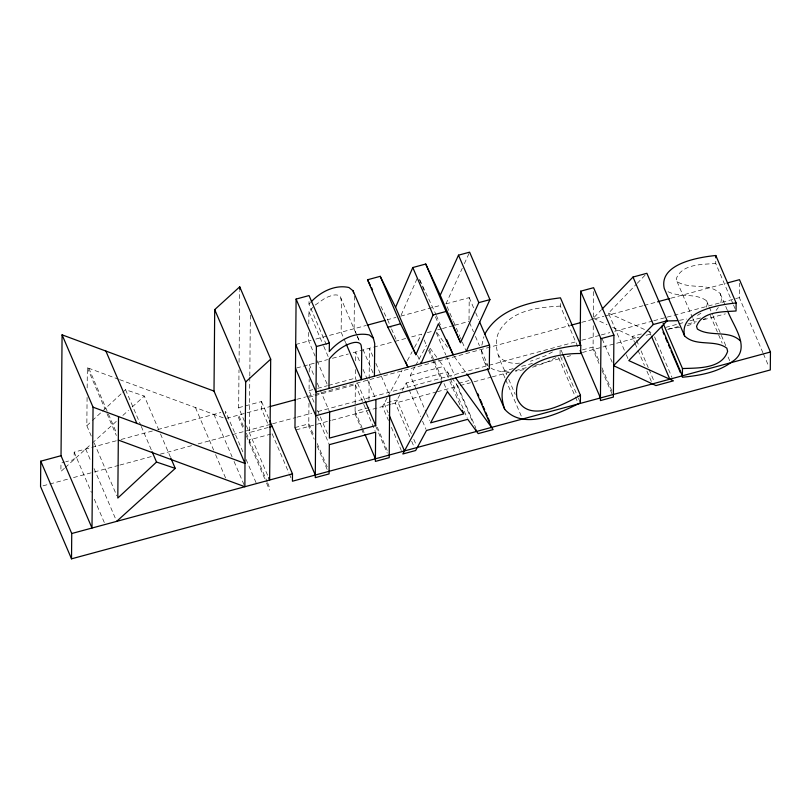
<?xml version="1.0" encoding="UTF-8"?>
<svg xmlns="http://www.w3.org/2000/svg" width="811" height="811" viewBox="0 0 811 811"><rect width="100%" height="100%" fill="white"/><g stroke="black" fill="none" stroke-linecap="round" stroke-linejoin="round"><path stroke-width="0.61" stroke-dasharray="4.05 3.04" d="M116.226 440.789L74.176 452.153L74.115 459.523L65.752 461.783M91.258 436.054L86.838 425.724L87.091 396.731M87.162 387.901L87.345 367.728L118.436 379.193M225.448 413.711L225.468 411.258L243.168 452.589M244.476 421.264L238.667 407.69L238.992 369.928M239.063 362.365L239.691 290.602M249.23 442.563L249.251 439.937L270.915 434.088M249.798 377.176L249.322 432.577L268.563 427.377M249.808 375.919L250.366 312.965M238.667 407.69L261.527 401.516L261.456 408.876L268.725 425.846M308.727 332.429L308.656 341.005L315.094 356.059M308.809 323.853L308.91 311.596L313.533 306.639M326.316 344.614L308.981 304.105L309.021 299.229M308.961 403.27L308.758 426.474L314.212 439.197M314.029 402.226L309.072 390.659L309.173 379.467M309.234 372.006L309.305 364.544L314.262 376.122M354.397 296.086L354.113 328.719L357.083 335.663M315.114 395.575L355.33 384.708L355.066 413.955L361.017 427.843M364.798 400.127L355.38 378.139L355.461 369.431M355.532 360.733L355.613 352.025L360.074 362.446M368.975 400.026L369.421 348.294L372.898 356.394M469.022 320.122L469.224 297.607L445.938 303.902L452.873 320.102M560.077 354.113L560.137 347.838M577.706 346.581L560.371 306.082L560.411 301.368M593.267 325.748L593.064 349.632L599.005 363.51M593.348 316.939L593.571 291.352M733.083 304.044L715.738 263.534L715.758 261.243M762.918 352.734L739.328 297.627L739.45 283.262M481.866 345.192L483.903 336.707M720.857 302.635L721.476 298.641L720.269 293.694C708.996 282.127 689.816 289.922 677.063 281.579L676.232 278.893C681.798 263.697 702.407 264.467 715.738 263.534M706.361 307.136L707.314 303.882L706.533 300.739C695.676 292.72 679.983 297.799 668.021 291.696M401.181 315.003L417.594 277.463M445.938 303.902L462.25 268.269M464.358 263.666L469.62 252.17M387.131 397.978L382.498 406.544L388.449 420.433M387.729 396.873L402.013 370.475M407.365 360.581L412.13 351.781M414.512 347.382L421.649 334.173L410.721 337.133M416.215 389.3L410.265 375.412L415.09 366.491M415.688 365.386L426.545 345.324M399.864 394.704L395.332 403.077L409.697 436.632M402.165 390.456L406.199 383.015L447.439 371.874L451.129 376.912M716.113 310.39L718.323 307.511M594.199 317.273L601.093 310.116M624.328 350.19L608.473 313.147L636.402 284.164M637.284 283.262L646.012 274.209M308.981 304.105L310.532 302.493M86.838 425.724L91.44 421.436M92.363 420.574L101.588 411.998M102.51 411.147L121.873 393.132M122.796 392.271L125.553 389.696L144.287 396.062L158.54 429.354M64.414 468.282L60.896 471.475L60.967 463.071L64.556 462.098M65.296 467.491L91.278 443.992M92.211 443.151L116.389 421.284M122.897 415.404L128.483 410.356M132.193 406.99L144.287 396.062M315.226 305.048L325.556 297.819L331.425 295.62A9.205 5.231 -23.2 0 1 340.863 298.093L359.202 340.914M697.47 315.378L702.285 312.377M555.91 357.651L544.972 362.993L532.097 367.393M552.463 351.933L544.799 356.019L530.485 361.24M703.218 319.615L705.975 318.145M687.11 325.748L694.459 323.457M295.701 344.513L311.059 340.356M315.874 339.059L366.065 325.495M380.906 306.365L387.587 319.676L395.92 317.425M400.685 316.138L441.204 305.179M296.644 367.971L316.614 362.568M317.831 362.243L327.583 359.608M332.459 358.29L348.304 354.001M353.17 352.684L393.72 341.725M394.937 341.401L405.865 338.44M427.356 332.632L433.054 331.091M437.737 329.824L441.346 328.85M442.553 328.526L453.379 325.606M454.586 325.282L469.011 321.379M121.113 439.471L152.853 430.884M157.739 429.566L220.845 412.505M309.072 390.659L312.732 389.665M317.608 388.347L327.35 385.712M328.577 385.387L355.38 378.139M226.604 418.304L268.796 406.899M296.917 399.296L305.473 396.984M306.69 396.65L314.029 394.673M315.256 394.339L569.545 325.606M581.771 322.302L603.779 316.351M604.996 316.026L642.9 305.777M644.127 305.453L656.352 302.148M671.021 298.174L726.038 283.313M309.021 397.228L313.887 395.91M410.265 375.412L443.485 366.43L449.436 380.318M42.993 485.84L68.651 478.906M73.537 477.578L93.083 472.296M94.299 471.972L118.73 465.362M119.957 465.038L151.718 456.451M160.274 454.14L192.035 445.553M198.137 443.901L271.442 424.092M272.658 423.758L295.873 417.483M297.09 417.158L311.748 413.194M317.861 411.542L576.844 341.543M581.73 340.225L600.059 335.267M601.286 334.933L609.831 332.622M614.718 331.304L652.591 321.065M653.808 320.74L666.024 317.436M667.25 317.101L739.328 297.627M294.971 427.579L308.788 423.849L314.232 436.582M368.904 407.598L355.096 411.329L362.03 427.539M458.59 383.36L468.93 380.562M513.15 368.61L502.222 371.57L505.192 378.514M521.645 366.319L532.574 363.358M582.48 349.876L593.084 347.007L599.025 360.895M641.379 333.95L632.083 336.464L634.567 342.252M665.699 327.38L677.743 324.126M678.949 323.802L684.971 322.17M689.786 320.872L700.623 317.942M296.096 429.891L330.695 420.544M331.912 420.21L390.659 404.334M391.825 404.02L436.227 392.017M437.433 391.693L457.88 386.168L475.722 427.833M460.182 385.539L470.522 382.751M474.04 381.799L491.121 377.186M492.338 376.851L509.42 372.239M515.482 370.597L526.349 367.657M534.804 365.376L562.307 357.945M567.051 356.658L570.609 355.694M582.46 352.491L639.119 337.173M646.114 335.288L651.953 333.706M667.625 329.469L678.401 326.559M687.961 323.974L696.325 321.714M703.512 319.777L725.338 313.877M523.825 369.654L515.472 371.205M679.669 327.309L666.632 329.246M679.506 320.284L686.735 319.058M560.371 306.082C539.477 307.328 514.286 309.528 501.127 328.262C490.513 343.023 499.748 360.753 506.753 374.702M519.516 363.135C511.771 364.078 502.658 362.132 498.329 355.036M508.487 371.914L500.397 371.468L493.595 369.603L488.232 366.39M119.622 379.629L225.407 418.628M608.473 313.147L653.119 333.392M593.338 318.247L607.013 324.674M612.71 327.35L635.621 338.126M481.562 350.139L482.15 356.059L484.41 361.878L487.462 365.487M430.114 348.254L439.035 360.368M439.775 361.382L443.485 366.43M451.869 377.926L457.88 386.168M436.805 332.5L449.253 349.663M454.383 356.728L466.102 372.878M419.682 279.653L435.882 314.364M763.415 353.88L768.331 365.366M733.58 305.2L735.06 308.677M720.269 293.694L725.227 305.271M725.723 306.426L727.203 309.893M706.533 300.739L712.474 314.627M712.97 315.783L720.898 334.294M721.395 335.46L726.352 347.027M710.264 315.337L722.155 343.114M728.096 357.002L730.082 361.625M677.063 281.579L692.422 317.456M692.918 318.611L695.392 324.4M654.599 336.869L671.944 377.368M649.499 331.76L650.99 335.227M636.615 340.438L639.088 346.226M641.065 350.859L648.506 368.214M648.993 369.37L653.95 380.947M635.064 343.408L637.537 349.196M638.034 350.352L644.471 365.396M646.955 371.185L651.415 381.596M626.305 354.812L628.789 360.601M602.249 339.079L612.163 362.223M602.005 367.839L612.406 392.139M601.975 370.455L611.889 393.609M561.121 350.159L562.611 353.626M560.563 356.526L577.908 397.035M578.395 398.191L579.885 401.668M558.566 357.631L574.918 395.819M575.415 396.974L577.888 402.763M508.74 379.335L515.178 394.379M505.689 379.67L522.041 417.858M469.224 297.607L473.685 308.028M475.662 312.651L478.632 319.595M469.508 322.535L473.472 331.79M475.459 336.423L479.423 345.679M481.399 350.311L487.847 365.355M484.41 361.878L486.884 367.657M453.369 321.268L455.843 327.046M456.34 328.212L459.807 336.312M460.303 337.467L461.794 340.934M462.29 342.1L466.254 351.356M436.379 315.53L440.343 324.785M419.581 279.795L422.055 285.584M422.551 286.739L425.025 292.528M435.436 316.827L437.91 322.616M436.328 332.794L445.746 354.782M446.232 355.938L454.657 375.615M456.289 383.978L473.137 423.332M447.439 371.874L449.923 377.662M450.419 378.818L463.791 410.062M464.287 411.218L467.258 418.162M449.933 381.474L460.83 406.94M429.131 348.842L434.078 360.419M434.574 361.574L442.005 378.93M443.992 383.562L447.459 391.662M424.133 339.961L426.606 345.75M428.593 350.382L432.06 358.482M432.557 359.638L441.478 380.471M417.523 355.482L421 363.592M387.587 319.676L391.054 327.776M391.551 328.931L396.011 339.353M416.712 390.456L426.12 412.444M426.616 413.6L429.597 420.544M406.199 383.015L408.673 388.804M409.17 389.959L420.564 416.58M422.551 421.213L426.018 429.313M411.359 433.571L396.984 400.005L384.161 403.472L388.124 412.738M413.833 439.359L416.317 445.148M411.684 441.265L413.661 445.898M375.868 363.338L380.825 374.915M381.312 376.071L389.736 395.748M357.58 336.829L359.06 340.296M363.024 349.551L373.932 375.017M391.419 427.377L401.333 450.521M363.044 369.39L367.008 378.646M367.505 379.801L375.929 399.478M345.608 342.637L341.147 332.226L341.411 302.27L340.863 298.093M377.328 427.275L387.242 450.419M375.817 426.424L387.222 453.045M355.33 384.708L363.257 403.219M363.754 404.385L375.148 430.996M362.527 428.695L364.504 433.327M361.513 428.999L363.49 433.632M308.91 311.596L323.285 345.162M323.771 346.317L329.225 359.05M317.081 360.682L327.482 384.992M317.233 383.066L319.706 388.844M320.203 390.01L329.124 410.842M317.496 410.325L327.411 433.479M317.446 416.895L329.337 444.671M317.213 443.526L327.614 467.825M317.182 446.141L327.593 470.451M261.527 401.516L268.786 418.476M272.111 433.763L288.959 473.107M289.456 474.273L290.936 477.74M246.412 425.795L268.147 476.554M243.442 426.373L238.596 415.06L238.576 417.675L243.422 428.989M246.351 433.155L267.093 481.602M267.589 482.758L269.566 487.391M246.321 435.771L266.079 481.906M266.576 483.072L269.546 490.016M246.118 459.482L256.438 483.589M213.911 414.38L232.098 456.867M234.065 461.459L244.385 485.566M195.441 407.578L213.628 450.054M215.594 454.647L226.411 479.909M160.507 433.946L170.34 456.907M125.553 389.696L140.8 425.288M141.286 426.444L151.606 450.551M88.825 368.275L107.995 413.052M108.481 414.208L116.348 432.577M87.345 367.728L105.035 409.068M107.001 413.661L116.348 435.477M94.208 442.948L116.825 495.764M85.702 449.041L91.106 461.672M94.056 468.555L116.672 521.372M74.176 452.153L91.379 492.338M94.329 499.231L105.146 524.484"/><path stroke-width="1.22" d="M118.305 440.069L244.881 486.722L244.973 463.426L214.003 391.095L62.082 334.842L61.028 455.711L40.773 461.185L40.55 486.499L71.52 558.83L770.298 369.958L770.45 352.004L739.48 279.673L727.254 282.978M71.52 558.83L71.743 533.516L40.773 461.185M62.082 334.842L93.052 407.173L91.998 528.042L61.028 455.711M118.518 416.601L117.808 498.055L156.523 462.037L175.257 468.393L116.672 521.372M214.003 391.095L214.712 309.62L239.721 286.83L270.692 359.161L269.637 480.031L268.644 477.709M239.701 289.345L239.721 286.83M214.712 309.62L245.682 381.961L244.973 463.426L93.052 407.173M269.759 420.747L292.487 473.847L292.426 481.217L770.45 352.004M374.418 376.172L374.712 343.54L373.374 338.238L369.269 334.963C354.194 331.577 338.937 340.417 329.296 351.558L329.367 343.023L309.052 295.569L296.096 299.077L294.971 427.579L315.286 475.033M296.096 299.077L316.412 346.52L315.266 477.659L329.073 473.918L329.337 444.671L375.645 432.162L375.381 461.408L389.199 457.668L389.736 395.748M328.972 388.459L329.225 359.05C335.237 351.954 342.658 345.679 351.741 343.063A9.205 5.231 -23.2 0 1 361.179 345.537L361.726 349.713L361.463 379.68L346.104 343.803M329.621 411.998L329.388 438.102L375.696 425.593L375.929 399.478M479.625 321.916L489.54 345.06L489.327 368.823L315.803 415.729L295.488 368.275M580.179 344.199L580.646 291.2L593.601 287.702L613.917 335.156L613.38 397.076L600.414 400.583L600.961 338.653L580.646 291.2M484.704 334.355C499.241 307.511 532.857 301.459 560.442 297.83L580.757 345.283L580.676 353.525C554.633 353.089 511.67 363.328 516.952 397.968C527.566 424.376 564.243 404.121 580.443 395.292L563.108 354.782M580.443 395.292L580.382 402.824C559.174 413.103 524.21 431.026 504.726 409.322L487.381 368.823M662.111 325.941L662.09 328.354L682.396 375.807M663.145 323.417L682.467 368.549L682.386 377.257C699.751 375.513 718.049 372.442 732.303 361.594C752.121 348.973 733.266 326.144 727.7 311.059M715.789 257.797L715.809 255.506C699.325 257.138 658.735 263.565 664.229 288.402L684.545 335.855C695.726 347.088 714.876 339.039 726.849 348.183L727.629 351.335C721.81 369.056 697.622 367.941 682.467 368.549M715.809 255.506L736.124 302.959L736.053 310.988C722.713 311.911 702.113 311.15 696.548 326.346L697.379 329.033C710.132 337.376 729.312 329.58 740.585 341.147M412.789 267.529L433.104 314.982L415.891 354.742L395.575 307.288L412.789 267.529L425.745 264.031L440.241 295.214L460.557 342.668L478.814 302.625L458.499 255.171L469.62 252.17L489.935 299.624L466.254 351.356M421 363.592L438.406 323.771L453.227 354.873L446.79 339.829M440.241 295.214L458.499 255.171M441.965 381.626L402.814 453.988L415.648 450.521L426.515 430.469L467.754 419.317L478.196 433.611L493.129 429.577L455.65 377.926M601.955 309.224L633.006 277.048L646.884 273.297L667.2 320.75L628.789 360.601L673.434 380.846L655.937 385.58L613.653 365.7M613.653 365.609L653.321 324.501L667.2 320.75M311.312 301.692C320.69 291.737 335.105 284.367 348.953 287.52L353.059 290.784L373.374 338.238M245.682 381.961L270.692 359.161M405.429 361.341L407.903 367.13L387.84 327.218L367.525 279.765L380.227 276.328L395.575 307.288M367.261 325.17L385.195 320.325M316.412 346.52L329.367 343.023M387.84 327.218L400.543 323.782L415.891 354.742M433.104 314.982L446.06 311.475L460.557 342.668M478.814 302.625L489.935 299.624M489.54 345.06L316.016 391.966L295.701 344.513M270.022 406.564L295.691 399.63M570.772 325.272L580.544 322.636M657.569 301.814L669.795 298.509M269.769 427.052L272.182 426.393M600.961 338.653L613.917 335.156M71.743 533.516L292.487 473.847M580.757 345.283C548.378 347.432 488.851 365.366 504.726 409.322M736.124 302.959C719.641 304.581 679.04 311.019 684.545 335.855M665.882 321.004L677.094 320.69M466.832 373.881L471.232 379.943L491.547 427.397M367.525 279.765L370.313 285.31M371.428 287.52L372.543 289.74M663.063 332.115L664.057 334.436M665.537 337.903L667.524 342.536M668.517 344.847L669.998 348.325M670.991 350.636L680.409 372.624M633.006 277.048L653.321 324.501M651.486 336.383L669.815 379.203M580.129 350.514L600.444 397.958M425.745 264.031L446.06 311.475M477.77 393.7L478.764 396.021M480.244 399.488L482.231 404.121M483.224 406.433L484.704 409.9M485.698 412.221L487.188 415.688M488.171 418.01L489.662 421.477M475.611 429.12L476.604 431.432M462.321 410.407L463.304 412.718M380.227 276.328L400.543 323.782M389.108 415.05L404.476 450.926M365.295 401.283L375.696 425.593M365.001 434.483L375.412 458.783M170.827 458.063L175.257 468.393M152.103 451.697L156.523 462.037M105.886 351.062L136.856 423.393M353.059 290.784L353.596 292.903M447.459 391.662L430.58 422.855L463.801 413.884L447.459 391.662"/></g></svg>
